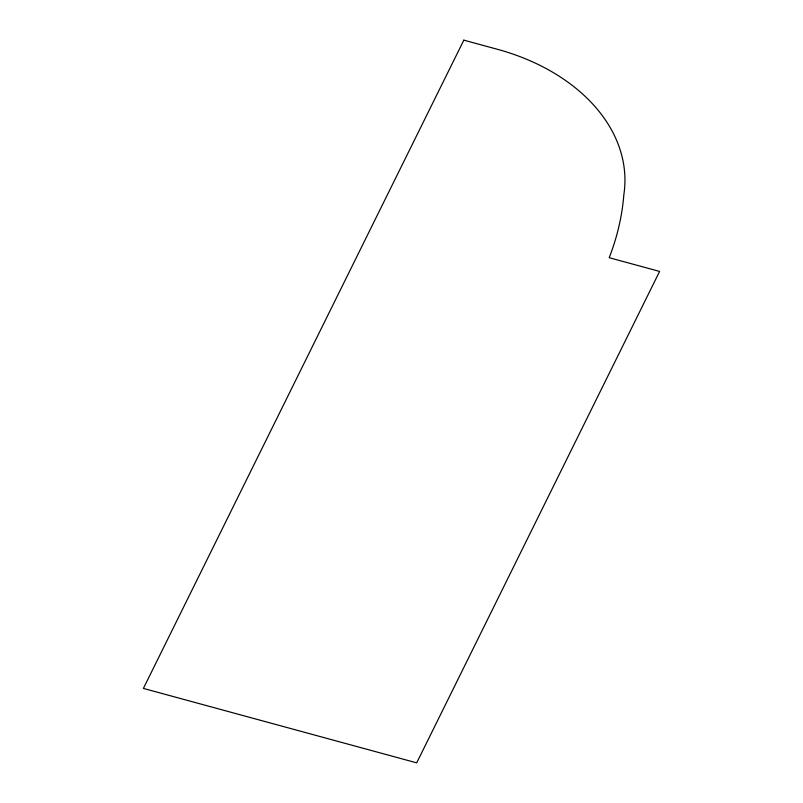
<?xml version="1.0" encoding="UTF-8"?>
<svg xmlns="http://www.w3.org/2000/svg" width="803" height="803" viewBox="0 0 803 803"><rect width="100%" height="100%" fill="white"/><g stroke="black" fill="none" stroke-linecap="round" stroke-linejoin="round"><path stroke-width="1.2" d="M463.833 40.15L143.396 688.412L416.697 762.85L659.604 271.434L609.176 257.703A423.02 300.683 2.9 0 0 623.851 194.637A190.11 135.135 2.9 0 0 499.366 49.826L463.833 40.15"/></g></svg>
